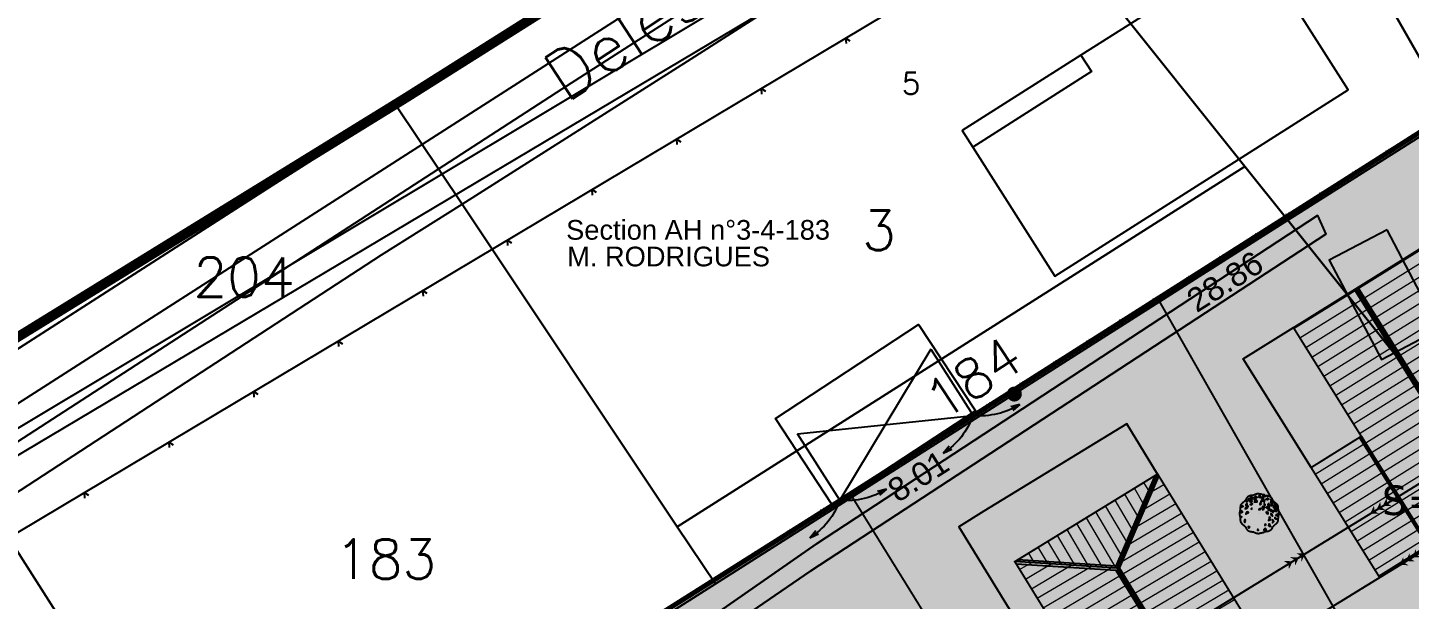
# Model space of a CAD drawing. Header units: metres. Extents: x 394605 to 1395358, y 4171135 to 6406139.
# Drawn here: x 1394271.7 to 1394341.8, y 4172593.8 to 4172622.8 of the extents above; entities that cross this region are included whole.
import ezdxf
from ezdxf.enums import TextEntityAlignment as Align

# ---------------------------------------------------------------- set-up
doc = ezdxf.new("R2010")
doc.units = ezdxf.units.M
doc.header["$LTSCALE"] = 2
for name, pattern in [('AXES2', [1.125, 0.75, -0.125, 0.125, -0.125]), ('CACHE2', [4.7625, 3.175, -1.5875]), ('CONTINU', [0])]:
    doc.linetypes.add(name, pattern=pattern)
doc.layers.add('C-Hab', color=7, linetype='Continuous', true_color=0xfbfcc5)
doc.layers.add('H-bati', color=7, linetype='Continuous', true_color=0x857b3d)
doc.layers.add('C-Lot', color=7, linetype='Continuous', true_color=0xeaddbe, transparency=0.5)
for name, color, linetype in [('P-Assiette', 14, 'Continuous'), ('P-Lot', 250, 'Continuous'), ('P-surfaces', 19, 'Continuous'), ('T-AEP', 140, 'Continuous'), ('T-ARTERE-ORANGE-AERIENNE APPUIS FT ET EDF', 30, 'CONTINU'), ('T-BATIMENT', 7, 'Continuous'), ('T-BATIMENT-HACHURE', 7, 'Continuous'), ('T-CADASTRE', 6, 'Continuous'), ('T-CLOTURES', 7, 'Continuous'), ('T-COTATIONS', 1, 'Continuous'), ('T-CRASTE', 44, 'Continuous'), ('T-EDF', 20, 'Continuous'), ('T-FRANCE TELECOM', 3, 'Continuous'), ('T-LIMITES', 1, 'Continuous'), ('T-PLU', 5, 'Continuous'), ('T-SECTION AH', 3, 'Continuous'), ('T-VEGETATION', 108, 'Continuous')]:
    doc.layers.add(name, color=color, linetype=linetype)
doc.styles.add('Arial 1.0', font='arial.ttf', dxfattribs={"width": 0.99, "height": 0.2})
doc.styles.add('Arial 4.0', font='arial.ttf', dxfattribs={"width": 0.99, "height": 0.8})
doc.styles.get("Standard").update_dxf_attribs({"font": 'txt.shx'})
doc.styles.add('Verdana 1.0', font='verdana.ttf', dxfattribs={"width": 0.99, "height": 0.2})
pattern_1 = [(259, (0, 0), (0.56099993534, -0.10904734086), [])]

# ---------------------------------------------------------------- blocks, each defined once
blk = doc.blocks.new('GeoCroix')
at = {"color": 0, "linetype": 'ByBlock', "lineweight": -2}
for p, q in [((-0.5, 0.5), (0.5, -0.5)), ((-0.5, -0.5), (0.5, 0.5))]:
    blk.add_line(p, q, dxfattribs=at)
blk = doc.blocks.new('CLOTMI')
at = {"const_width": 0.38}
blk.add_lwpolyline([(-0.19, 0, 1), (0.19, 0, 1)], format="xyb", close=True, dxfattribs=at)
blk = doc.blocks.new('GeoEdfTT')
for points in [[(-1.125, 0), (-0.375, 0.5), (-0.375, -0.5), (-0.625, 0)], [(-0.375, 0), (0.375, 0.5), (0.375, -0.5), (0.125, 0)], [(0.375, 0), (1.125, 0.5), (1.125, -0.5), (0.875, 0)]]:
    blk.add_solid(points)
blk = doc.blocks.new('GeoPttA')
blk.add_lwpolyline([(-0.5, 1), (0, 0), (0.5, 1)])
blk = doc.blocks.new('Flèche gauche')
at = {"color": 0}
for q in [(0.611, 0.288), (0.617, 0.215)]:
    blk.add_line((0.767, 0.264), q, dxfattribs=at)
blk.add_arc((0.77, -0.993), 1.257, 90.1669, 127.7937, dxfattribs=at)
blk = doc.blocks.new('Flèche droite')
at = {"color": 0}
for q in [(-0.611, 0.288), (-0.617, 0.215)]:
    blk.add_line((-0.767, 0.264), q, dxfattribs=at)
blk.add_arc((-0.77, -0.993), 1.257, 52.2063, 89.8331, dxfattribs=at)
blk = doc.blocks.new('v025')
blk.add_line((0, 0), (0, 0))
at = {"color": 0, "linetype": 'Continuous'}
blk.add_line((0.666, -0.338), (0.7, -0.408), dxfattribs=at)
at = {"color": 0, "linetype": 'Continuous', "flags": 128}
for points in [[(-0.002, 1.01), (-0.019, 1.009), (-0.038, 1.006), (-0.058, 1.003), (-0.08, 1), (-0.102, 0.996), (-0.124, 0.991), (-0.144, 0.987), (-0.163, 0.982), (-0.179, 0.978), (-0.19, 0.974), (-0.204, 0.968), (-0.218, 0.962), (-0.233, 0.955), (-0.248, 0.947), (-0.263, 0.94), (-0.278, 0.934), (-0.291, 0.928), (-0.303, 0.925), (-0.316, 0.922), (-0.331, 0.92), (-0.348, 0.919), (-0.366, 0.917), (-0.385, 0.916), (-0.403, 0.915), (-0.42, 0.914), (-0.435, 0.911), (-0.448, 0.909), (-0.461, 0.905), (-0.475, 0.9), (-0.491, 0.894), (-0.507, 0.887), (-0.523, 0.88), (-0.539, 0.873), (-0.554, 0.865), (-0.567, 0.857), (-0.578, 0.85), (-0.585, 0.844), (-0.593, 0.836), (-0.601, 0.827), (-0.61, 0.818), (-0.618, 0.807), (-0.626, 0.797), (-0.633, 0.787), (-0.64, 0.778), (-0.645, 0.77), (-0.648, 0.763), (-0.652, 0.756), (-0.655, 0.747), (-0.658, 0.737), (-0.662, 0.728), (-0.665, 0.718), (-0.669, 0.71), (-0.672, 0.702), (-0.676, 0.695), (-0.685, 0.684), (-0.696, 0.671), (-0.709, 0.658), (-0.723, 0.644), (-0.738, 0.63), (-0.752, 0.617), (-0.766, 0.605), (-0.779, 0.593), (-0.79, 0.583), (-0.797, 0.577), (-0.806, 0.57), (-0.816, 0.562), (-0.827, 0.554), (-0.837, 0.545), (-0.848, 0.537), (-0.857, 0.529), (-0.866, 0.521), (-0.873, 0.514), (-0.88, 0.506), (-0.888, 0.495), (-0.897, 0.484), (-0.906, 0.472), (-0.914, 0.459), (-0.923, 0.447), (-0.93, 0.434), (-0.936, 0.423), (-0.94, 0.413), (-0.943, 0.402), (-0.946, 0.389), (-0.948, 0.375), (-0.95, 0.36), (-0.952, 0.344), (-0.953, 0.329), (-0.954, 0.315), (-0.955, 0.302), (-0.956, 0.29), (-0.957, 0.279), (-0.958, 0.267), (-0.959, 0.253), (-0.96, 0.239), (-0.961, 0.224), (-0.962, 0.21), (-0.963, 0.196), (-0.965, 0.184), (-0.966, 0.173), (-0.968, 0.164), (-0.97, 0.153), (-0.972, 0.141), (-0.975, 0.129), (-0.978, 0.116), (-0.981, 0.104), (-0.983, 0.092), (-0.985, 0.081), (-0.987, 0.072), (-0.988, 0.065), (-0.99, 0.056), (-0.993, 0.047), (-0.995, 0.037), (-0.997, 0.027), (-0.998, 0.018), (-0.998, 0.01), (-0.996, 0.004), (-0.992, 0), (-0.996, -0.004), (-0.998, -0.01), (-0.998, -0.018), (-0.997, -0.027), (-0.995, -0.037), (-0.993, -0.046), (-0.99, -0.056), (-0.988, -0.064), (-0.987, -0.071), (-0.985, -0.08), (-0.983, -0.091), (-0.981, -0.103), (-0.978, -0.115), (-0.975, -0.128), (-0.972, -0.14), (-0.97, -0.152), (-0.968, -0.163), (-0.966, -0.172), (-0.965, -0.183), (-0.963, -0.196), (-0.962, -0.209), (-0.961, -0.224), (-0.96, -0.238), (-0.959, -0.253), (-0.958, -0.266), (-0.957, -0.279), (-0.956, -0.29), (-0.955, -0.301), (-0.954, -0.314), (-0.953, -0.329), (-0.952, -0.344), (-0.95, -0.359), (-0.948, -0.375), (-0.946, -0.389), (-0.943, -0.402), (-0.94, -0.412), (-0.936, -0.423), (-0.93, -0.434), (-0.923, -0.446), (-0.914, -0.459), (-0.906, -0.471), (-0.897, -0.484), (-0.888, -0.495), (-0.88, -0.505), (-0.873, -0.514), (-0.866, -0.521), (-0.857, -0.528), (-0.848, -0.537), (-0.837, -0.545), (-0.827, -0.553), (-0.816, -0.561), (-0.806, -0.569), (-0.797, -0.577), (-0.79, -0.583), (-0.779, -0.593), (-0.766, -0.604), (-0.752, -0.617), (-0.738, -0.63), (-0.723, -0.643), (-0.709, -0.657), (-0.696, -0.671), (-0.685, -0.683), (-0.676, -0.695), (-0.672, -0.701), (-0.669, -0.709), (-0.665, -0.718), (-0.662, -0.727), (-0.658, -0.737), (-0.655, -0.746), (-0.652, -0.755), (-0.648, -0.763), (-0.645, -0.77), (-0.64, -0.778), (-0.633, -0.787), (-0.626, -0.797), (-0.618, -0.807), (-0.61, -0.817), (-0.601, -0.827), (-0.593, -0.836), (-0.585, -0.843), (-0.578, -0.85), (-0.567, -0.857), (-0.554, -0.865), (-0.539, -0.872), (-0.523, -0.88), (-0.507, -0.887), (-0.491, -0.894), (-0.475, -0.9), (-0.461, -0.904), (-0.448, -0.908), (-0.435, -0.911), (-0.42, -0.913), (-0.403, -0.915), (-0.385, -0.916), (-0.366, -0.917), (-0.348, -0.918), (-0.331, -0.92), (-0.316, -0.922), (-0.303, -0.924), (-0.291, -0.928), (-0.278, -0.933), (-0.263, -0.94), (-0.248, -0.947), (-0.233, -0.954), (-0.218, -0.961), (-0.204, -0.968), (-0.19, -0.973), (-0.179, -0.978), (-0.163, -0.982), (-0.144, -0.986), (-0.124, -0.991), (-0.102, -0.995), (-0.08, -0.999), (-0.058, -1.003), (-0.038, -1.006), (-0.019, -1.008), (-0.002, -1.01)], [(0.002, 1.01), (0.018, 1.009), (0.037, 1.006), (0.058, 1.003), (0.08, 1), (0.102, 0.996), (0.123, 0.991), (0.144, 0.987), (0.162, 0.982), (0.178, 0.978), (0.19, 0.974), (0.203, 0.968), (0.217, 0.962), (0.233, 0.955), (0.248, 0.947), (0.263, 0.94), (0.277, 0.934), (0.291, 0.928), (0.302, 0.925), (0.316, 0.922), (0.331, 0.92), (0.348, 0.919), (0.366, 0.917), (0.384, 0.916), (0.402, 0.915), (0.419, 0.914), (0.434, 0.911), (0.407, 0.877), (0.424, 0.851), (0.446, 0.867), (0.435, 0.912), (0.448, 0.909), (0.46, 0.905), (0.474, 0.9), (0.49, 0.894), (0.506, 0.887), (0.523, 0.88), (0.539, 0.873), (0.553, 0.865), (0.566, 0.857), (0.577, 0.85), (0.584, 0.844), (0.592, 0.836), (0.601, 0.827), (0.609, 0.818), (0.618, 0.807), (0.626, 0.797), (0.633, 0.787), (0.639, 0.778), (0.644, 0.77), (0.648, 0.763), (0.651, 0.756), (0.655, 0.747), (0.658, 0.737), (0.661, 0.728), (0.665, 0.718), (0.668, 0.71), (0.672, 0.702), (0.676, 0.695), (0.684, 0.684), (0.696, 0.671), (0.708, 0.658), (0.723, 0.644), (0.737, 0.63), (0.752, 0.617), (0.766, 0.605), (0.779, 0.593), (0.79, 0.583), (0.797, 0.577), (0.806, 0.57), (0.816, 0.562), (0.826, 0.554), (0.837, 0.545), (0.847, 0.537), (0.857, 0.529), (0.865, 0.521), (0.872, 0.514), (0.88, 0.506), (0.888, 0.495), (0.897, 0.484), (0.905, 0.472), (0.914, 0.459), (0.922, 0.447), (0.929, 0.434), (0.935, 0.423), (0.94, 0.413), (0.943, 0.402), (0.946, 0.389), (0.948, 0.375), (0.95, 0.36), (0.951, 0.344), (0.952, 0.329), (0.953, 0.315), (0.954, 0.302), (0.955, 0.29), (0.956, 0.279), (0.957, 0.267), (0.958, 0.253), (0.96, 0.239), (0.961, 0.224), (0.962, 0.21), (0.963, 0.196), (0.964, 0.184), (0.966, 0.173), (0.967, 0.164), (0.969, 0.153), (0.972, 0.141), (0.975, 0.129), (0.978, 0.116), (0.98, 0.104), (0.983, 0.092), (0.985, 0.081), (0.986, 0.072), (0.988, 0.065), (0.99, 0.056), (0.992, 0.047), (0.995, 0.037), (0.997, 0.027), (0.998, 0.018), (0.998, 0.01), (0.996, 0.004), (0.992, 0), (0.996, -0.004), (0.998, -0.01), (0.998, -0.018), (0.997, -0.027), (0.995, -0.037), (0.992, -0.046), (0.99, -0.056), (0.988, -0.064), (0.986, -0.071), (0.985, -0.08), (0.983, -0.091), (0.98, -0.103), (0.978, -0.115), (0.975, -0.128), (0.972, -0.14), (0.969, -0.152), (0.967, -0.163), (0.966, -0.172), (0.964, -0.183), (0.963, -0.196), (0.962, -0.209), (0.961, -0.224), (0.96, -0.238), (0.958, -0.253), (0.957, -0.266), (0.956, -0.279), (0.955, -0.29), (0.954, -0.301), (0.953, -0.314), (0.952, -0.329), (0.951, -0.344), (0.95, -0.359), (0.948, -0.375), (0.946, -0.389), (0.943, -0.402), (0.94, -0.412), (0.935, -0.423), (0.929, -0.434), (0.922, -0.446), (0.914, -0.459), (0.905, -0.471), (0.897, -0.484), (0.888, -0.495), (0.88, -0.505), (0.872, -0.514), (0.865, -0.521), (0.857, -0.528), (0.847, -0.537), (0.837, -0.545), (0.826, -0.553), (0.816, -0.561), (0.806, -0.569), (0.797, -0.577), (0.79, -0.583), (0.779, -0.593), (0.766, -0.604), (0.752, -0.617), (0.737, -0.63), (0.723, -0.643), (0.708, -0.657), (0.696, -0.671), (0.684, -0.683), (0.676, -0.695), (0.672, -0.701), (0.668, -0.709), (0.665, -0.718), (0.661, -0.727), (0.658, -0.737), (0.655, -0.746), (0.651, -0.755), (0.648, -0.763), (0.644, -0.77), (0.639, -0.778), (0.633, -0.787), (0.626, -0.797), (0.618, -0.807), (0.609, -0.817), (0.601, -0.827), (0.592, -0.836), (0.584, -0.843), (0.577, -0.85), (0.566, -0.857), (0.553, -0.865), (0.539, -0.872), (0.523, -0.88), (0.506, -0.887), (0.49, -0.894), (0.474, -0.9), (0.46, -0.904), (0.448, -0.908), (0.434, -0.911), (0.419, -0.913), (0.402, -0.915), (0.384, -0.916), (0.366, -0.917), (0.348, -0.918), (0.331, -0.92), (0.316, -0.922), (0.302, -0.924), (0.291, -0.928), (0.277, -0.933), (0.263, -0.94), (0.248, -0.947), (0.233, -0.954), (0.217, -0.961), (0.203, -0.968), (0.19, -0.973), (0.178, -0.978), (0.162, -0.982), (0.144, -0.986), (0.123, -0.991), (0.102, -0.995), (0.08, -0.999), (0.058, -1.003), (0.037, -1.006), (0.018, -1.008), (0.002, -1.01)], [(0.75, 0.035), (0.683, 0.097), (0.728, 0.149), (0.812, 0.124), (0.902, 0.14), (0.84, 0.07)], [(0.75, 0.257), (0.778, 0.264), (0.818, 0.309), (0.767, 0.336), (0.705, 0.282)], [(0.3, -0.776), (0.244, -0.8), (0.244, -0.844), (0.295, -0.814)]]:
    blk.add_lwpolyline(points, dxfattribs=at)
for points in [[(-0.51, 0.675), (-0.476, 0.697), (-0.482, 0.742), (-0.532, 0.742), (-0.555, 0.697), (-0.56, 0.661)], [(-0.442, 0.848), (-0.425, 0.74), (-0.38, 0.706), (-0.352, 0.74), (-0.347, 0.811), (-0.425, 0.855)], [(-0.155, 0.873), (-0.206, 0.863), (-0.279, 0.803), (-0.279, 0.793), (-0.229, 0.721), (-0.212, 0.758), (-0.2, 0.793), (-0.172, 0.793), (-0.15, 0.785), (-0.105, 0.811), (-0.099, 0.838)], [(-0.195, 0.606), (-0.155, 0.596), (-0.105, 0.606), (-0.099, 0.64), (-0.116, 0.658), (-0.172, 0.711), (-0.195, 0.693), (-0.234, 0.623), (-0.245, 0.596)], [(0.047, 0.824), (0.081, 0.832), (0.036, 0.929), (0.03, 0.948), (-0.02, 0.877), (-0.009, 0.832)], [(0.306, 0.651), (0.233, 0.687), (0.165, 0.721), (0.12, 0.679), (0.086, 0.616), (0.16, 0.642), (0.255, 0.579), (0.266, 0.607)], [(0.171, 0.751), (0.16, 0.777), (0.148, 0.777), (0.16, 0.848), (0.21, 0.777), (0.227, 0.768)], [(0.311, 0.867), (0.34, 0.896), (0.283, 0.912), (0.244, 0.974), (0.193, 0.896), (0.244, 0.851)], [(0.39, 0.755), (0.446, 0.772), (0.497, 0.738), (0.435, 0.693), (0.34, 0.72)], [(0.57, 0.682), (0.632, 0.672), (0.638, 0.727)], [(-0.898, 0.043), (-0.847, 0.07), (-0.881, 0.124), (-0.937, 0.124), (-0.965, 0.07)], [(-0.819, 0.396), (-0.814, 0.367), (-0.881, 0.329), (-0.87, 0.396)], [(-0.572, 0.308), (-0.555, 0.371), (-0.617, 0.38), (-0.673, 0.299), (-0.707, 0.247), (-0.662, 0.264)], [(-0.622, 0.664), (-0.679, 0.699), (-0.679, 0.63), (-0.622, 0.585), (-0.611, 0.612)], [(-0.673, 0.478), (-0.673, 0.425), (-0.611, 0.451), (-0.611, 0.488)], [(-0.662, 0.02), (-0.667, -0.025), (-0.611, 0.027), (-0.538, 0.063), (-0.611, 0.086)], [(-0.414, 0.597), (-0.392, 0.597), (-0.358, 0.634), (-0.425, 0.661), (-0.487, 0.624)], [(-0.369, 0.524), (-0.392, 0.512), (-0.448, 0.458), (-0.38, 0.451), (-0.33, 0.503)], [(-0.347, 0.249), (-0.375, 0.278), (-0.397, 0.24), (-0.375, 0.218)], [(0.03, 0.194), (0.064, 0.239), (0.064, 0.26), (-0.015, 0.212)], [(0.115, 0.502), (0.075, 0.572), (0.03, 0.502), (0.047, 0.44)], [(0.216, 0.187), (0.244, 0.284), (0.272, 0.329), (0.171, 0.363), (0.154, 0.284), (0.182, 0.214)], [(0.295, 0.488), (0.255, 0.496), (0.261, 0.451), (0.289, 0.406), (0.306, 0.443)], [(0.475, 0.215), (0.48, 0.18), (0.525, 0.24), (0.475, 0.322), (0.396, 0.322), (0.356, 0.304), (0.435, 0.259)], [(0.441, -0.044), (0.401, 0.01), (0.368, 0.053), (0.43, 0.112), (0.452, 0.018)], [(0.565, 0.381), (0.559, 0.416), (0.508, 0.433), (0.497, 0.505), (0.446, 0.451), (0.463, 0.372)], [(0.581, 0.124), (0.604, 0.107), (0.66, 0.156), (0.604, 0.194), (0.559, 0.185), (0.559, 0.159)], [(0.688, 0.593), (0.733, 0.63), (0.694, 0.548), (0.643, 0.515), (0.593, 0.54), (0.621, 0.593)], [(0.593, 0.451), (0.626, 0.46), (0.761, 0.416), (0.835, 0.398), (0.733, 0.372), (0.626, 0.391)], [(0.615, 0.011), (0.593, -0.013), (0.61, -0.078), (0.677, -0.134), (0.671, -0.047)], [(0.908, 0.239), (0.885, 0.185), (0.79, 0.205), (0.863, 0.257)], [(-0.949, -0.231), (-0.87, -0.169), (-0.926, -0.159)], [(-0.69, -0.364), (-0.712, -0.301), (-0.752, -0.391), (-0.718, -0.443), (-0.724, -0.416)], [(-0.459, -0.692), (-0.504, -0.648), (-0.549, -0.674), (-0.521, -0.737), (-0.499, -0.727)], [(0.323, -0.601), (0.34, -0.55), (0.306, -0.532), (0.289, -0.582)], [(0.576, -0.266), (0.559, -0.196), (0.52, -0.187), (0.508, -0.222), (0.514, -0.301), (0.475, -0.346), (0.565, -0.311)], [(0.548, -0.595), (0.598, -0.655), (0.525, -0.648), (0.497, -0.622), (0.52, -0.526)], [(0.66, -0.301), (0.666, -0.338), (0.7, -0.408), (0.683, -0.47), (0.745, -0.398), (0.716, -0.328)], [(0.84, -0.214), (0.801, -0.204), (0.795, -0.249), (0.846, -0.284), (0.891, -0.266)], [(0.902, -0.027), (0.857, -0.075), (0.908, -0.106), (0.986, -0.068)], [(-0.043, -0.809), (-0.065, -0.793), (-0.077, -0.837), (-0.037, -0.837)], [(0.362, -0.789), (0.3, -0.754), (0.295, -0.824), (0.34, -0.843), (0.362, -0.816)]]:
    blk.add_lwpolyline(points, close=True, dxfattribs=at)
blk = doc.blocks.new('Maison')
at = {"layer": 'C-Hab', "lineweight": 9, "true_color": 0x939598}
h = blk.add_hatch(dxfattribs=at)
h.set_pattern_fill('ANSI31', color=252, scale=0.18, angle=235)
h.paths.add_polyline_path([(0, 0), (3.754, -3.601), (10.626, -2.268), (12.762, 2.476)])
h = blk.add_hatch(dxfattribs=at)
h.set_pattern_fill('ANSI31', color=252, scale=0.18, angle=145)
h.paths.add_polyline_path([(14.381, -5.869), (12.762, 2.476), (10.626, -2.268)])
at = {"layer": 'C-Hab', "true_color": 0xebe4e0}
h = blk.add_hatch(color=254, dxfattribs=at)
h.dxf.hatch_style = 1
h.paths.add_polyline_path([(0, 0), (-2.945, -0.571), (-1.326, -8.916), (-1.041, -10.388), (14.666, -7.341), (14.381, -5.869), (1.619, -8.344)])
at = {"layer": 'C-Hab', "lineweight": 9, "true_color": 0x939598}
h = blk.add_hatch(dxfattribs=at)
h.set_pattern_fill('ANSI31', color=252, scale=0.18, angle=145)
h.paths.add_polyline_path([(3.754, -3.601), (0, 0), (1.619, -8.344)])
h = blk.add_hatch(color=252, dxfattribs=at)
h.dxf.hatch_style = 1
h.paths.add_polyline_path([(14.062, -1.601), (13.571, -1.696), (13.857, -3.169), (14.348, -3.074)])
h = blk.add_hatch(dxfattribs=at)
h.set_pattern_fill('ANSI31', color=252, scale=0.18, angle=235)
h.paths.add_polyline_path([(14.381, -5.869), (10.626, -2.268), (3.754, -3.601), (1.619, -8.344)])
at = {"layer": 'C-Hab', "color": 251, "true_color": 0x636466, "const_width": 0.1, "flags": 128}
blk.add_lwpolyline([(12.762, 2.476), (14.381, -5.869), (1.619, -8.344), (0, 0)], close=True, dxfattribs=at)
at = {"layer": 'C-Hab', "color": 251, "true_color": 0x636466, "flags": 128}
for points in [[(12.642, 2.452), (10.556, -2.18), (3.786, -3.493), (0.12, 0.023)], [(12.762, 2.476), (10.626, -2.268), (14.381, -5.869)], [(12.795, 2.306), (10.747, -2.244), (14.348, -5.698)], [(0, 0), (-2.945, -0.571), (-1.326, -8.916), (-1.041, -10.388), (14.666, -7.341), (14.381, -5.869)], [(0, 0), (3.754, -3.601), (1.619, -8.344)], [(0.033, -0.17), (3.634, -3.624), (1.586, -8.174)], [(13.571, -1.696), (14.062, -1.601), (14.348, -3.074), (13.857, -3.169)], [(1.739, -8.321), (3.824, -3.689), (10.595, -2.376), (14.261, -5.892)], [(3.754, -3.601), (10.626, -2.268)]]:
    blk.add_lwpolyline(points, dxfattribs=at)
for points in [[(10.506, -2.291), (10.506, -2.291)], [(3.875, -3.578), (3.875, -3.578)]]:
    blk.add_lwpolyline(points, close=True, dxfattribs=at)
blk = doc.blocks.new('Maison6')
at = {"layer": 'C-Hab', "lineweight": 9, "true_color": 0x939598}
h = blk.add_hatch(dxfattribs=at)
h.set_pattern_fill('ANSI31', color=252, scale=0.18, angle=214)
h.set_pattern_definition(pattern_1)
h.paths.add_polyline_path([(379547.42, 6438819.304), (379534.655, 6438821.765), (379533.945, 6438818.083), (379546.71, 6438815.622)])
h = blk.add_hatch(dxfattribs=at)
h.set_pattern_fill('ANSI31', color=252, scale=0.18, angle=214)
h.set_pattern_definition(pattern_1)
h.paths.add_polyline_path([(379546.71, 6438815.622), (379533.945, 6438818.083), (379533.235, 6438814.401), (379539.618, 6438813.17), (379539.05, 6438810.225), (379545.432, 6438808.994)])
h = blk.add_hatch(color=252, dxfattribs=at)
h.dxf.hatch_style = 1
h.paths.add_polyline_path([(379547.201, 6438815.527), (379546.71, 6438815.622), (379546.426, 6438814.149), (379546.917, 6438814.055)])
at = {"layer": 'C-Hab', "true_color": 0xebe4e0}
h = blk.add_hatch(color=254, dxfattribs=at)
h.dxf.hatch_style = 1
h.paths.add_polyline_path([(379539.618, 6438813.17), (379533.235, 6438814.401), (379532.667, 6438811.455), (379539.05, 6438810.225)])
at = {"layer": 'C-Hab', "color": 251, "true_color": 0x636466, "const_width": 0.1, "flags": 128}
blk.add_lwpolyline([(379547.42, 6438819.304), (379534.655, 6438821.765), (379533.235, 6438814.401), (379539.618, 6438813.17), (379539.05, 6438810.225), (379545.432, 6438808.994)], close=True, dxfattribs=at)
at = {"layer": 'C-Hab', "color": 251, "true_color": 0x636466, "flags": 128}
for points in [[(379533.964, 6438818.181), (379546.729, 6438815.72)], [(379533.926, 6438817.985), (379546.691, 6438815.524)], [(379533.945, 6438818.083), (379546.71, 6438815.622)], [(379546.71, 6438815.622), (379547.201, 6438815.527), (379546.917, 6438814.055), (379546.426, 6438814.149)], [(379539.05, 6438810.225), (379532.667, 6438811.455), (379533.235, 6438814.401)], [(379539.599, 6438813.072), (379545.981, 6438811.842)], [(379539.618, 6438813.17), (379546, 6438811.94)]]:
    blk.add_lwpolyline(points, dxfattribs=at)

msp = doc.modelspace()

# ---------------------------------------------------------------- hatches: boundary and pattern name
at = {"layer": 'C-Lot', "transparency": 33554585}
h = msp.add_hatch(color=256, dxfattribs=at)
h.dxf.hatch_style = 1
h.paths.add_polyline_path([(1394288.833, 4172583.531), (1394267.578, 4172570.17), (1394284.401, 4172542.984), (1394304.759, 4172555.552)])
h.paths.add_polyline_path([(1394307.403, 4172595.337), (1394288.833, 4172583.531), (1394304.759, 4172555.552), (1394321.606, 4172565.929), (1394323.484, 4172567.086)])
h.paths.add_polyline_path([(1394325.795, 4172607.03), (1394307.403, 4172595.337), (1394323.521, 4172567.021), (1394342.005, 4172578.552)])
h.paths.add_polyline_path([(1394344.014, 4172618.613), (1394325.795, 4172607.03), (1394342.005, 4172578.552), (1394360.352, 4172589.905)])
h.paths.add_polyline_path([(1394128.554, 4172507.432), (1394238.637, 4172577.792), (1394250.616, 4172559.322), (1394258.732, 4172546.09), (1394147.523, 4172476.713)])
at = {"layer": 'T-CRASTE', "true_color": 0x7aafdf}
h = msp.add_hatch(color=143, dxfattribs=at)
h.dxf.hatch_style = 1
h.paths.add_polyline_path([(1394196.522, 4172397.407), (1394217.755, 4172409.602), (1394230.054, 4172416.598), (1394243.357, 4172424.648), (1394254.824, 4172431.131), (1394265.712, 4172437.425), (1394275.1, 4172442.737), (1394292.921, 4172452.789), (1394293.292, 4172450.717), (1394295.797, 4172440.114), (1394297.631, 4172427.809), (1394300.57, 4172412.524), (1394303.171, 4172399.459), (1394306.096, 4172385.059), (1394309.833, 4172368.025), (1394305.128, 4172366.951), (1394287.797, 4172363.949), (1394272.132, 4172360.994), (1394258.435, 4172358.513), (1394243.48, 4172355.683), (1394228.7, 4172353.47), (1394203.941, 4172348.936), (1394184.344, 4172344.909), (1394167.624, 4172342.196), (1394148.834, 4172338.57), (1394125.706, 4172334.543), (1394097.736, 4172329.167), (1394088.592, 4172327.602), (1394076.125, 4172325.262), (1394069.413, 4172323.932), (1394069.417, 4172325.011), (1394070.83, 4172326.139), (1394084.177, 4172333.536), (1394099.711, 4172342.572), (1394117.175, 4172352.701), (1394130.464, 4172360.1), (1394147.382, 4172369.875), (1394161.553, 4172377.975), (1394175.719, 4172385.778)])
h.paths.add_polyline_path([(1394337.536, 4172612.359), (1394311.42, 4172595.264), (1394296.101, 4172584.755), (1394291.004, 4172551.525), (1394290.265, 4172549.523), (1394284.875, 4172542.805), (1394278.252, 4172535.743), (1394278.748, 4172532.247), (1394282.091, 4172516.38), (1394285.249, 4172501.519), (1394289.359, 4172480.506), (1394292.907, 4172462.177), (1394294.568, 4172455.564), (1394296.533, 4172456.596), (1394296.959, 4172456.19), (1394296.925, 4172455.265), (1394294.451, 4172453.878), (1394294.845, 4172451.847), (1394297.276, 4172441.733), (1394299.283, 4172428.876), (1394303.039, 4172413.146), (1394305.677, 4172400.234), (1394308.885, 4172384.228), (1394311.483, 4172368.401), (1394313.901, 4172368.953), (1394329.54, 4172372.669), (1394346.683, 4172375.341), (1394359.87, 4172377.59), (1394372.207, 4172379.706), (1394386.75, 4172382.214), (1394400.679, 4172384.945), (1394414.875, 4172388.102), (1394439.996, 4172392.264), (1394440.64, 4172392.034), (1394448.995, 4172393.468), (1394449.315, 4172391.296), (1394441.706, 4172389.968), (1394413.42, 4172384.649), (1394401.868, 4172382.859), (1394388.641, 4172380.108), (1394374.022, 4172377.632), (1394361.936, 4172374.982), (1394347.697, 4172372.372), (1394330.338, 4172369.56), (1394314.894, 4172367.036), (1394306.338, 4172365.884), (1394288.718, 4172362.656), (1394272.372, 4172359.746), (1394243.684, 4172353.926), (1394230.671, 4172351.605), (1394184.887, 4172343.537), (1394167.988, 4172340.445), (1394149.115, 4172336.922), (1394126.141, 4172332.716), (1394098.75, 4172327.63), (1394089.113, 4172325.772), (1394076.238, 4172323.582), (1394063.608, 4172320.952), (1394049.729, 4172318.588), (1394035.183, 4172315.575), (1394020.956, 4172312.941), (1394006.389, 4172310.127), (1393988.253, 4172307.17), (1393972.701, 4172304.014), (1393943.864, 4172298.674), (1393928.921, 4172296.432), (1393926.819, 4172301.8), (1393922.145, 4172312.765), (1393911.314, 4172338.29), (1393900.579, 4172363.897), (1393901.815, 4172364.468), (1393906.027, 4172357.195), (1393934.315, 4172375.224), (1393948.888, 4172384.324), (1393951.818, 4172387.352), (1393955.001, 4172388.037), (1393961.19, 4172392.731), (1393980.235, 4172404.682), (1393998.885, 4172416.777), (1394019.981, 4172429.275), (1394024.936, 4172428.966), (1394028.625, 4172428.792), (1394032.228, 4172427.785), (1394036.389, 4172426.926), (1394060.775, 4172433.271), (1394077.576, 4172436.124), (1394077.526, 4172435.268), (1394060.839, 4172432.257), (1394036.529, 4172425.951), (1394031.97, 4172426.568), (1394028.514, 4172427.767), (1394024.448, 4172427.765), (1394020.449, 4172427.829), (1394000.214, 4172414.889), (1393981.075, 4172402.48), (1393962.256, 4172390.385), (1393955.323, 4172386.873), (1393952.931, 4172386.271), (1393950.221, 4172382.688), (1393936.381, 4172373.753), (1393906.855, 4172356.019), (1393913.133, 4172338.13), (1393924.147, 4172313.615), (1393928.384, 4172303.422), (1393930.168, 4172298.388), (1393943.8, 4172301.119), (1393971.918, 4172306.279), (1393987.711, 4172309.551), (1394006.109, 4172312.813), (1394020.837, 4172315.763), (1394034.251, 4172317.984), (1394048.951, 4172320.357), (1394062.306, 4172322.523), (1394067.739, 4172323.854), (1394068.418, 4172326.052), (1394070.173, 4172327.433), (1394083.551, 4172334.604), (1394099.148, 4172343.514), (1394116.692, 4172353.775), (1394129.589, 4172361.185), (1394146.919, 4172371.183), (1394161.047, 4172379.494), (1394173.993, 4172387.348), (1394195.873, 4172399.457), (1394217.445, 4172411.877), (1394229.082, 4172418.87), (1394242.541, 4172425.942), (1394254.372, 4172432.193), (1394265.16, 4172438.658), (1394275.793, 4172444.777), (1394292.649, 4172454.307), (1394291.327, 4172461.687), (1394287.397, 4172479.817), (1394283.669, 4172499.882), (1394280.244, 4172516.1), (1394277.467, 4172531.931), (1394276.065, 4172535.917), (1394283.746, 4172543.864), (1394289.356, 4172550.662), (1394289.634, 4172552.175), (1394295.338, 4172585.237), (1394311.697, 4172596.628), (1394337.115, 4172613.302)])

# ---------------------------------------------------------------- linework, layer by layer
at = {"layer": 'P-Assiette', "color": 5, "linetype": 'AXES2', "const_width": 0.1, "flags": 128}
msp.add_lwpolyline([(1394250.654, 4172559.258), (1394238.637, 4172577.792), (1394128.405, 4172507.672), (1394147.65, 4172476.793), (1394117.165, 4172457.574), (1394114.068, 4172455.797), (1394097.658, 4172445.551), (1394093.453, 4172442.98), (1394081.175, 4172435.544), (1394062.517, 4172466.292), (1393968.963, 4172405.09), (1393996.164, 4172363.787, 0.245115), (1394041.343, 4172339.839), (1394055.952, 4172341.734), (1394080.92, 4172357.241), (1394099.105, 4172392.611), (1394105.606, 4172404.63), (1394119.773, 4172401.776), (1394107.167, 4172345.152), (1394103.626, 4172329.247), (1394312.242, 4172367.689), (1394314.315, 4172368.062), (1394442.293, 4172391.234), (1394437.662, 4172428.198), (1394453.343, 4172446.106), (1394491.37, 4172404.047), (1394502.24, 4172424.82), (1394517.362, 4172452.739), (1394532.999, 4172481.931), (1394503.977, 4172522.856), (1394480.128, 4172556.744), (1394522.731, 4172583.691), (1394527.85, 4172586.6), (1394576.299, 4172613.245), (1394514.555, 4172706.562), (1394498.29, 4172702.817), (1394473.698, 4172686.986), (1394470.221, 4172684.765), (1394454.085, 4172674.459), (1394450.418, 4172672.06), (1394436.655, 4172694.371), (1394419.88, 4172688.59), (1394411.32, 4172686.32), (1394406.84, 4172688.802), (1394405.474, 4172690.994), (1394390.442, 4172681.436), (1394376.878, 4172702.497), (1394377.092, 4172702.634), (1394376.659, 4172703.314), (1394377.025, 4172704.032), (1394376.89, 4172704.1), (1394384.921, 4172720.034), (1394382.541, 4172721.2, -0.07602), (1394380.919, 4172716.684), (1394378.024, 4172710.916), (1394377.679, 4172711.089, 0.356804), (1394375.356, 4172710.047), (1394374.864, 4172709.078, -0.132894), (1394372.195, 4172706.093), (1394367.47, 4172703.075), (1394370.404, 4172698.363), (1394373.557, 4172700.376), (1394386.599, 4172679.56), (1394379.293, 4172675.117), (1394382.368, 4172670.278), (1394379.08, 4172666.89), (1394371.098, 4172655.396), (1394387.253, 4172629.636), (1394407.668, 4172597.092), (1394370.46, 4172572.154), (1394344.014, 4172618.613), (1394319.658, 4172603.142), (1394312.898, 4172598.837), (1394282.158, 4172579.428), (1394265.736, 4172568.999), (1394261.503, 4172566.294), (1394250.66, 4172559.25)], format="xyb", dxfattribs=at)
at = {"layer": 'P-Assiette', "linetype": 'AXES2', "flags": 128}
msp.add_lwpolyline([(1394250.654, 4172559.258, 0.25, 0.25, 0), (1394238.637, 4172577.792, 0.25, 0.25, 0), (1394128.405, 4172507.672, 0.25, 0.25, 0), (1394147.65, 4172476.793, 0.25, 0.25, 0), (1394117.165, 4172457.574, 0.25, 0.25, 0), (1394114.068, 4172455.797, 0.25, 0.25, 0), (1394097.658, 4172445.551, 0.25, 0.25, 0), (1394093.453, 4172442.98, 0.25, 0.25, 0), (1394081.175, 4172435.544, 0.25, 0.25, 0), (1394062.517, 4172466.292, 0.25, 0.25, 0), (1393968.963, 4172405.09, 0.25, 0.25, 0), (1393996.164, 4172363.787, 0.25, 0.25, 0.245115), (1394041.343, 4172339.839, 0.25, 0.25, 0), (1394055.952, 4172341.734, 0.25, 0.25, 0), (1394080.92, 4172357.241, 0.25, 0.25, 0), (1394099.105, 4172392.611, 0.25, 0.25, 0), (1394105.606, 4172404.63, 0.25, 0.25, 0), (1394119.773, 4172401.776, 0.25, 0.25, 0), (1394107.167, 4172345.152, 0.25, 0.25, 0), (1394103.626, 4172329.247, 0.25, 0.25, 0), (1394312.242, 4172367.689, 0.25, 0.25, 0), (1394314.315, 4172368.062, 0.25, 0.25, 0), (1394442.293, 4172391.234, 0.25, 0.25, 0), (1394437.662, 4172428.198, 0.25, 0.25, 0), (1394453.343, 4172446.106, 0.25, 0.25, 0), (1394491.37, 4172404.047, 0.25, 0.25, 0), (1394502.24, 4172424.82, 0.25, 0.25, 0), (1394517.362, 4172452.739, 0.25, 0.25, 0), (1394532.999, 4172481.931, 0.25, 0.25, 0), (1394503.977, 4172522.856, 0.25, 0.25, 0), (1394480.128, 4172556.744, 0.25, 0.25, 0), (1394522.731, 4172583.691, 0.25, 0.25, 0), (1394527.85, 4172586.6, 0.25, 0.25, 0), (1394576.299, 4172613.245, 0.25, 0.25, 0), (1394514.555, 4172706.562, 0.25, 0.25, 0), (1394498.29, 4172702.817, 0.25, 0.25, 0), (1394473.698, 4172686.986, 0.25, 0.25, 0), (1394470.221, 4172684.765, 0.25, 0.25, 0), (1394454.085, 4172674.459, 0.25, 0.25, 0), (1394450.418, 4172672.06, 0.25, 0.25, 0), (1394437.35, 4172693.232, 0.25, 0.25, 0), (1394376.656, 4172656.711, 0.25, 0.25, 0), (1394371.532, 4172654.691, 0.25, 0.25, 0), (1394387.253, 4172629.636, 0.25, 0.25, 0), (1394407.668, 4172597.092, 0.25, 0.25, 0), (1394370.46, 4172572.154, 0.25, 0.25, 0), (1394344.014, 4172618.613, 0.25, 0.25, 0), (1394319.658, 4172603.142, 0.25, 0.25, 0), (1394312.898, 4172598.837, 0.25, 0.25, 0), (1394282.158, 4172579.428, 0.25, 0.25, 0), (1394265.736, 4172568.999, 0.25, 0.25, 0), (1394261.503, 4172566.294, 0.25, 0.25, 0), (1394250.66, 4172559.25, 0, 0, 0)], format="xyseb", dxfattribs=at)
at = {"layer": 'P-Lot', "color": 1, "const_width": 0.1}
msp.add_lwpolyline([(1394323.521, 4172567.021, 0.017226), (1394321.606, 4172565.929), (1394284.401, 4172542.984), (1394267.578, 4172570.17), (1394267.578, 4172570.17), (1394282.152, 4172579.436), (1394312.881, 4172598.827), (1394344.014, 4172618.613), (1394360.355, 4172589.907)], format="xyb", dxfattribs=at)
for points in [[(1394329.016, 4172609.092), (1394345.244, 4172580.564)], [(1394313.414, 4172599.176), (1394330.559, 4172571.469)]]:
    msp.add_lwpolyline(points, dxfattribs=at)
at = {"layer": 'T-AEP', "flags": 128}
msp.add_lwpolyline([(1393889.658, 4172359.767), (1394061.031, 4172468.844), (1394126.694, 4172510.724), (1394237.447, 4172581.044), (1394368.74, 4172659.249), (1394398.862, 4172685.299), (1394454.579, 4172702.833), (1394517.405, 4172716.206), (1394594.7, 4172603.372)], dxfattribs=at)
at = {"layer": 'T-ARTERE-ORANGE-AERIENNE APPUIS FT ET EDF', "flags": 128}
msp.add_lwpolyline([(1394492.862, 4172708.91), (1394400.547, 4172683.15), (1394352.754, 4172645.953), (1394238.108, 4172577.467), (1394193.209, 4172548.856), (1394142.061, 4172515.955), (1394095.08, 4172487.53)], dxfattribs=at)
at = {"layer": 'T-BATIMENT', "linetype": 'Continuous', "flags": 128}
for points in [[(1394317.504, 4172606.524), (1394319.652, 4172603.15)], [(1394319.652, 4172603.15), (1394312.892, 4172598.845)], [(1394312.892, 4172598.845), (1394310.744, 4172602.219)]]:
    msp.add_lwpolyline(points, dxfattribs=at)
at = {"layer": 'T-BATIMENT-HACHURE', "flags": 128}
for points in [[(1394317.504, 4172606.524), (1394312.892, 4172598.845)], [(1394310.744, 4172602.219), (1394319.652, 4172603.15)]]:
    msp.add_lwpolyline(points, dxfattribs=at)
at = {"layer": 'T-CLOTURES', "linetype": 'Continuous', "flags": 128}
for points in [[(1394341.566, 4172617.069), (1394319.652, 4172603.15)], [(1394312.892, 4172598.845), (1394292.914, 4172586.162)]]:
    msp.add_lwpolyline(points, dxfattribs=at)
at = {"layer": 'T-CRASTE', "flags": 128}
msp.add_lwpolyline([(1394291.327, 4172461.687), (1394287.397, 4172479.817), (1394283.669, 4172499.882), (1394280.244, 4172516.1), (1394277.467, 4172531.931), (1394276.065, 4172535.917), (1394283.746, 4172543.864), (1394289.356, 4172550.662), (1394289.634, 4172552.175), (1394295.338, 4172585.237), (1394311.697, 4172596.628), (1394337.115, 4172613.302), (1394337.536, 4172612.359), (1394311.42, 4172595.264), (1394296.101, 4172584.755), (1394291.004, 4172551.525), (1394290.265, 4172549.523), (1394284.875, 4172542.805), (1394278.252, 4172535.743), (1394278.748, 4172532.247), (1394282.091, 4172516.38), (1394285.249, 4172501.519), (1394289.359, 4172480.506), (1394292.907, 4172462.177)], dxfattribs=at)
at = {"layer": 'T-CRASTE', "linetype": 'Continuous', "flags": 128}
for points in [[(1394337.115, 4172613.302), (1394311.697, 4172596.628), (1394295.338, 4172585.237), (1394289.634, 4172552.175), (1394289.356, 4172550.662)], [(1394290.265, 4172549.523), (1394291.004, 4172551.525), (1394296.101, 4172584.755), (1394311.42, 4172595.264), (1394337.536, 4172612.359)]]:
    msp.add_lwpolyline(points, dxfattribs=at)
at = {"layer": 'T-EDF', "flags": 128}
for points in [[(1393894.107, 4172317.148), (1393903.026, 4172322.232), (1393906.915, 4172324.154), (1394252.997, 4172544.815), (1394549.838, 4172727.284)], [(1393895.592, 4172314.542), (1393904.434, 4172319.582), (1393908.39, 4172321.536), (1394254.589, 4172542.273), (1394551.409, 4172724.728)]]:
    msp.add_lwpolyline(points, dxfattribs=at)
at = {"layer": 'T-FRANCE TELECOM', "flags": 128}
msp.add_lwpolyline([(1394498.683, 4172713.863), (1394452.819, 4172703.832), (1394398.334, 4172686.19), (1394364.869, 4172658.686), (1394237.942, 4172582.568)], dxfattribs=at)
at = {"layer": 'T-LIMITES', "const_width": 0.05, "flags": 128}
for points in [[(1394387.247, 4172629.644), (1394407.663, 4172597.1), (1394370.455, 4172572.162), (1394344.009, 4172618.621), (1394319.652, 4172603.15), (1394312.892, 4172598.845), (1394282.152, 4172579.436), (1394265.731, 4172569.007), (1394261.498, 4172566.302), (1394250.654, 4172559.258), (1394238.637, 4172577.792), (1394128.405, 4172507.672)], [(1394370.331, 4172572.381), (1394344.009, 4172618.621), (1394319.652, 4172603.15), (1394312.892, 4172598.845), (1394282.152, 4172579.436), (1394265.731, 4172569.007), (1394261.498, 4172566.302), (1394250.654, 4172559.258), (1394238.637, 4172577.792), (1394128.405, 4172507.672)]]:
    msp.add_lwpolyline(points, dxfattribs=at)
at = {"layer": 'T-PLU', "const_width": 0.5, "flags": 128}
msp.add_lwpolyline([(1394369.757, 4172654.243), (1394365.616, 4172661.894), (1394358.12, 4172655.73), (1394327.844, 4172641.025), (1394324.28, 4172640.395), (1394312.43, 4172632.88), (1394290.817, 4172619.245), (1394235.1, 4172584.888), (1394146.331, 4172527.028), (1394076.018, 4172481.682)], dxfattribs=at)
at = {"layer": 'T-SECTION AH', "color": 45, "flags": 128}
for points in [[(1394686.52, 4172836.86), (1394625.86, 4172797.56), (1394608.46, 4172786.45), (1394537.25, 4172741.23), (1394524.6, 4172735.05), (1394510.34, 4172723.13), (1394487.95, 4172712.05), (1394462.2, 4172706.78), (1394440.9, 4172700.16), (1394420.12, 4172692.48), (1394406.71, 4172689.19), (1394395.39, 4172684.57), (1394387.49, 4172679.66), (1394382.47, 4172675.25), (1394376.38, 4172669.54), (1394366.84, 4172657.84), (1394330.22, 4172639.29), (1394322.6, 4172636.74), (1394236.35, 4172581.42), (1394181.76, 4172546.79), (1394149.06, 4172525.6)], [(1394238.99, 4172580.97), (1394298.8, 4172619.74), (1394323.01, 4172635.31)], [(1394351.31, 4172593.4), (1394295.51, 4172557.94), (1394263.95, 4172537.88), (1394250.54, 4172558.98), (1394238.78, 4172577.57), (1394236.86, 4172580.83), (1394235.07, 4172583.61), (1394256.24, 4172597.23), (1394264.06, 4172601.97), (1394284.08, 4172614.82), (1394308.13, 4172630.15)], [(1394351.31, 4172593.4), (1394295.51, 4172557.94), (1394263.95, 4172537.88), (1394250.54, 4172558.98), (1394238.78, 4172577.57), (1394236.86, 4172580.83), (1394235.07, 4172583.61), (1394256.24, 4172597.23), (1394264.06, 4172601.97), (1394284.08, 4172614.82), (1394308.13, 4172630.15)], [(1394351.31, 4172593.4), (1394295.51, 4172557.94), (1394263.95, 4172537.88), (1394250.54, 4172558.98), (1394238.78, 4172577.57), (1394236.86, 4172580.83), (1394235.07, 4172583.61), (1394256.24, 4172597.23), (1394264.06, 4172601.97), (1394284.08, 4172614.82), (1394308.13, 4172630.15)], [(1394325.12, 4172621.45), (1394319.09, 4172617.62), (1394319.63, 4172616.77)]]:
    msp.add_lwpolyline(points, dxfattribs=at)
for points in [[(1394343.98, 4172618.37), (1394333.5, 4172636.75), (1394344.42, 4172642.05), (1394370.26, 4172654.19), (1394407.46, 4172594.83), (1394394.06, 4172586.72), (1394378.65, 4172610.2), (1394356.38, 4172596.63), (1394343.98, 4172618.37)], [(1394333.44, 4172615.79), (1394332.91, 4172616.45), (1394321.04, 4172631.32), (1394333.5, 4172636.75), (1394343.98, 4172618.37), (1394335.62, 4172613.06), (1394333.44, 4172615.79)], [(1394290.4, 4172618.86), (1394293.72, 4172613.88), (1394305.34, 4172621.25), (1394316.16, 4172628.19), (1394312.43, 4172632.88), (1394308.13, 4172630.15), (1394290.4, 4172618.86)], [(1394321.04, 4172631.32), (1394332.91, 4172616.45), (1394333.44, 4172615.79), (1394304.63, 4172597.5), (1394293.72, 4172613.88), (1394305.34, 4172621.25), (1394316.16, 4172628.19), (1394321.04, 4172631.32)], [(1394334.52, 4172626.24), (1394331.56, 4172624.36), (1394331.03, 4172625.2), (1394325.12, 4172621.45), (1394325.66, 4172620.61), (1394319.63, 4172616.77), (1394323.79, 4172610.22), (1394338.68, 4172619.69), (1394334.52, 4172626.24)], [(1394266.51, 4172603.54), (1394269.79, 4172598.38), (1394289.63, 4172611.3), (1394293.72, 4172613.88), (1394290.4, 4172618.86), (1394284.08, 4172614.82), (1394266.51, 4172603.54)], [(1394335.62, 4172613.06), (1394343.98, 4172618.37), (1394356.38, 4172596.63), (1394351.31, 4172593.4), (1394335.62, 4172613.06)], [(1394333.44, 4172615.79), (1394335.62, 4172613.06), (1394306.57, 4172594.6), (1394304.63, 4172597.5), (1394333.44, 4172615.79)], [(1394282.1, 4172579.04), (1394269.79, 4172598.38), (1394289.63, 4172611.3), (1394293.72, 4172613.88), (1394304.63, 4172597.5), (1394306.57, 4172594.6), (1394282.1, 4172579.04)], [(1394250.54, 4172558.98), (1394282.1, 4172579.04), (1394306.57, 4172594.6), (1394335.62, 4172613.06), (1394351.31, 4172593.4), (1394295.51, 4172557.94), (1394263.95, 4172537.88), (1394250.54, 4172558.98)], [(1394340.66, 4172612.58), (1394337.71, 4172611.03), (1394340.36, 4172605.99), (1394343.3, 4172607.53), (1394340.66, 4172612.58)], [(1394312.5, 4172598.61), (1394309.62, 4172602.99), (1394316.88, 4172607.77), (1394319.77, 4172603.39), (1394312.5, 4172598.61)], [(1394269.79, 4172598.38), (1394282.1, 4172579.04), (1394250.54, 4172558.98), (1394238.78, 4172577.57), (1394254.67, 4172588.09), (1394269.79, 4172598.38)]]:
    msp.add_lwpolyline(points, close=True, dxfattribs=at)

# ---------------------------------------------------------------- block references
at = {"layer": 'H-bati'}
for name, p, rotation in [('Maison6', (-3583738.216, 71247.537), 312.8579669688979), ('Maison', (1394329.008, 4172600.179), 290.5595279357581)]:
    msp.add_blockref(name, p, dxfattribs=dict(at, rotation=rotation))
at = {"layer": 'T-ARTERE-ORANGE-AERIENNE APPUIS FT ET EDF', "xscale": 0.25, "yscale": 0.25, "zscale": 0.25, "rotation": 210.8527356667869}
for p in [(1394313.181, 4172622.313), (1394308.889, 4172619.749), (1394304.596, 4172617.185), (1394300.304, 4172614.621), (1394296.011, 4172612.057), (1394291.719, 4172609.492), (1394287.427, 4172606.928), (1394283.134, 4172604.364), (1394278.842, 4172601.8), (1394274.549, 4172599.236)]:
    msp.add_blockref('GeoPttA', p, dxfattribs=at)
at = {"layer": 'T-CLOTURES', "xscale": 0.2, "yscale": 0.2, "zscale": 0.2}
for p, rotation in [((1394340.722, 4172616.533), 212.4231192698023), ((1394339.033, 4172615.461), 212.4231192698023), ((1394337.345, 4172614.388), 212.4231192698023), ((1394335.657, 4172613.316), 212.4231192698023), ((1394333.969, 4172612.244), 212.4231192698023), ((1394332.281, 4172611.171), 212.4231192698023), ((1394330.592, 4172610.099), 212.4231192698023), ((1394328.904, 4172609.027), 212.4231192698023), ((1394327.216, 4172607.954), 212.4231192698023), ((1394325.528, 4172606.882), 212.4231192698023), ((1394323.839, 4172605.81), 212.4231192698023), ((1394322.151, 4172604.737), 212.4231192698023), ((1394320.463, 4172603.665), 212.4231192698023), ((1394312.048, 4172598.309), 212.4095314929538), ((1394310.36, 4172597.237), 212.4095314929538), ((1394308.671, 4172596.165), 212.4095314929538), ((1394306.983, 4172595.093), 212.4095314929538), ((1394305.294, 4172594.021), 212.4095314929538)]:
    msp.add_blockref('GeoCroix', p, dxfattribs=dict(at, rotation=rotation))
at = {"layer": 'T-COTATIONS', "xscale": 3, "yscale": -3, "zscale": 3}
for name, p, rotation in [('Flèche gauche', (1394319.652, 4172603.15), 32.42311926987895), ('Flèche droite', (1394319.652, 4172603.15), 32.48940697345971), ('Flèche gauche', (1394312.892, 4172598.845), 32.48940697345971), ('Flèche droite', (1394312.892, 4172598.845), 32.26759784608547)]:
    msp.add_blockref(name, p, dxfattribs=dict(at, rotation=rotation))
at = {"layer": 'T-EDF', "xscale": 0.5, "yscale": 0.5, "zscale": 0.5}
for p, rotation in [((1394340.278, 4172598.467), 31.57908171137765), ((1394336.018, 4172595.848), 211.5790817113776), ((1394341.764, 4172595.859), 31.57908171137078)]:
    msp.add_blockref('GeoEdfTT', p, dxfattribs=dict(at, rotation=rotation))
at = {"layer": 'T-SECTION AH', "color": 45, "rotation": 32.9}
msp.add_blockref('CLOTMI', (1394321.74, 4172604.24), dxfattribs=at)
at = {"layer": 'T-VEGETATION'}
msp.add_blockref('v025', (1394334.156, 4172598.17), dxfattribs=at)

# ---------------------------------------------------------------- texts
at = {"layer": 'P-surfaces', "style": 'Verdana 1.0', "width": 0.99}
msp.add_text('S=584 m²', height=1.5, dxfattribs=at).set_placement((1394345.552, 4172598.85), align=Align.MIDDLE_CENTER)
at = {"layer": 'T-CADASTRE', "linetype": 'CACHE2', "style": 'Arial 4.0', "width": 0.99}
for s, p in [('Section AH n°3-4-183', (1394298.999, 4172612.075)), ('M. RODRIGUES', (1394299.048, 4172610.722))]:
    msp.add_text(s, height=1, dxfattribs=at).set_placement(p)
at = {"layer": 'T-COTATIONS', "style": 'Arial 1.0', "width": 0.99}
for s, rotation, p in [('28.86', 32.42312, (1394332.099, 4172610.464)), ('8.01', 32.48941, (1394316.541, 4172600.576))]:
    msp.add_text(s, height=1.2, rotation=rotation, dxfattribs=at).set_placement(p, align=Align.TOP_CENTER)
at = {"layer": 'T-SECTION AH', "color": 45}
for s, height, rotation, p in [('Delest', 2.5, 33.2, (1394298.96, 4172618.99)), ('184', 2, 33.4, (1394318.07, 4172602.81))]:
    msp.add_text(s, height=height, rotation=rotation, dxfattribs=at).set_placement(p)
for s, height, p in [('5', 1.1, (1394316.03, 4172619.46)), ('3', 2, (1394314.02, 4172611.55)), ('204', 2, (1394280.09, 4172609.18)), ('183', 2, (1394287.27, 4172594.86))]:
    msp.add_text(s, height=height, dxfattribs=at).set_placement(p)

doc.saveas('drawing.dxf')
